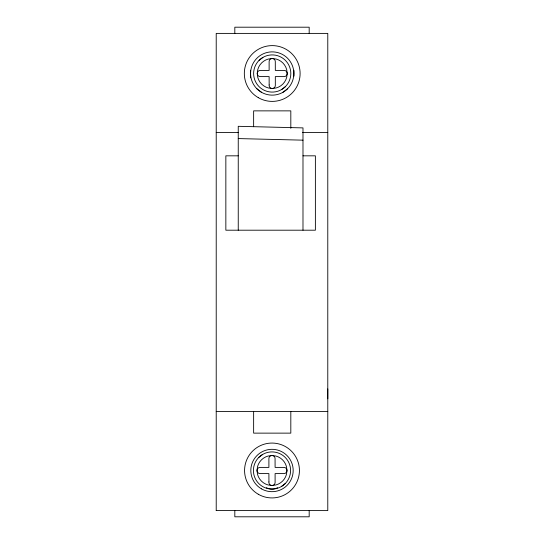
<?xml version="1.0" encoding="UTF-8"?>
<svg xmlns="http://www.w3.org/2000/svg" width="544" height="544" viewBox="0 0 544 544"><rect width="100%" height="100%" fill="white"/><g stroke="black" fill="none" stroke-linecap="round" stroke-linejoin="round"><path stroke-width="0.82" d="M327.78 398.806L327.78 388.906M259.08 60.357L262.929 57.399A18.591 18.591 0 0 1 290.816 73.501A18.591 18.591 0 0 1 262.929 89.604A18.591 18.591 0 0 1 262.929 57.399M281.52 89.604L285.369 86.652M283.043 92.242L287.524 88.801M258.856 457.348L262.704 454.396A18.591 18.591 0 0 1 290.591 470.492A18.591 18.591 0 0 1 262.704 486.594A18.591 18.591 0 0 1 262.704 454.396M281.296 486.594L285.144 483.643M216.22 132.559L238.666 132.559M302.58 132.559L327.78 132.559M238.245 155.829L225.848 155.829L225.848 230.2L315.384 230.2L315.384 155.829L302.988 155.829M216.22 411.441L327.78 411.441M216.22 510.51L327.78 510.605L327.78 33.395L216.22 33.395L216.22 510.605M238.245 138.577L302.988 140.162M256.924 88.801L261.406 92.242A21.638 21.638 0 0 0 293.862 73.501A21.638 21.638 0 0 0 261.406 54.767A21.638 21.638 0 0 0 261.406 92.242M309.182 33.395L309.182 27.2L234.818 27.2L234.818 33.395M309.182 510.605L309.182 516.8L234.818 516.8L234.818 510.605M302.988 230.2L302.988 127.894L238.245 126.31L238.245 230.2M293.916 70.237L293.916 76.18M290.816 128.384L290.816 110.867L253.633 110.867L253.633 126.718M290.816 411.441L290.816 433.133L253.633 433.133L253.633 411.441M250.532 70.237L250.532 77.88M277.63 487.737A12.396 12.396 0 0 1 266.37 487.737M269.158 84.959L269.137 85.836A3.128 3.128 0 0 0 272.666 88.454A3.128 3.128 0 0 0 275.325 84.952L275.325 76.602L283.676 76.602A3.128 3.128 0 0 0 287.205 73.501L286.695 69.625A14.98 14.98 0 0 0 276.1 59.031L272.224 58.521L268.348 59.031A14.98 14.98 0 0 0 257.754 69.625L257.244 73.501L257.754 77.377A14.98 14.98 0 0 0 268.348 87.978L272.224 88.488L276.1 87.978A14.98 14.98 0 0 0 286.695 77.377L287.205 73.501A3.128 3.128 0 0 0 283.676 70.407L275.325 70.407L275.291 62.05A3.114 3.114 0 0 0 272.211 58.521A3.114 3.114 0 0 0 269.124 62.05L269.124 70.407L260.773 70.407A3.128 3.128 0 0 0 257.244 73.501A3.128 3.128 0 0 0 260.773 76.602L269.124 76.602L269.158 84.959M268.933 481.95L268.913 482.827A3.128 3.128 0 0 0 272.442 485.445A3.128 3.128 0 0 0 275.101 481.943L275.101 473.593L283.451 473.593A3.128 3.128 0 0 0 286.98 470.492L286.47 466.616A14.98 14.98 0 0 0 275.876 456.022L272 455.512L268.124 456.022A14.98 14.98 0 0 0 257.53 466.616L257.02 470.492L257.53 474.375A14.98 14.98 0 0 0 268.124 484.969L272 485.479L275.876 484.969A14.98 14.98 0 0 0 286.47 474.375L286.98 470.492A3.128 3.128 0 0 0 283.451 467.398L275.101 467.398L275.067 459.041A3.114 3.114 0 0 0 271.98 455.512A3.114 3.114 0 0 0 268.899 459.048L268.899 467.398L260.549 467.398A3.128 3.128 0 0 0 257.02 470.492A3.128 3.128 0 0 0 260.549 473.593L268.899 473.593L268.933 481.95M258.284 494.251A27.431 27.431 0 0 0 299.431 470.492A27.431 27.431 0 0 0 258.284 446.74A27.431 27.431 0 0 0 258.284 494.251M261.412 488.838A21.175 21.175 0 0 0 293.175 470.492A21.175 21.175 0 0 0 261.412 452.152A21.175 21.175 0 0 0 261.412 488.838M258.278 97.655A27.887 27.887 0 0 0 300.111 73.501A27.887 27.887 0 0 0 258.278 49.348A27.887 27.887 0 0 0 258.278 97.655"/></g></svg>
